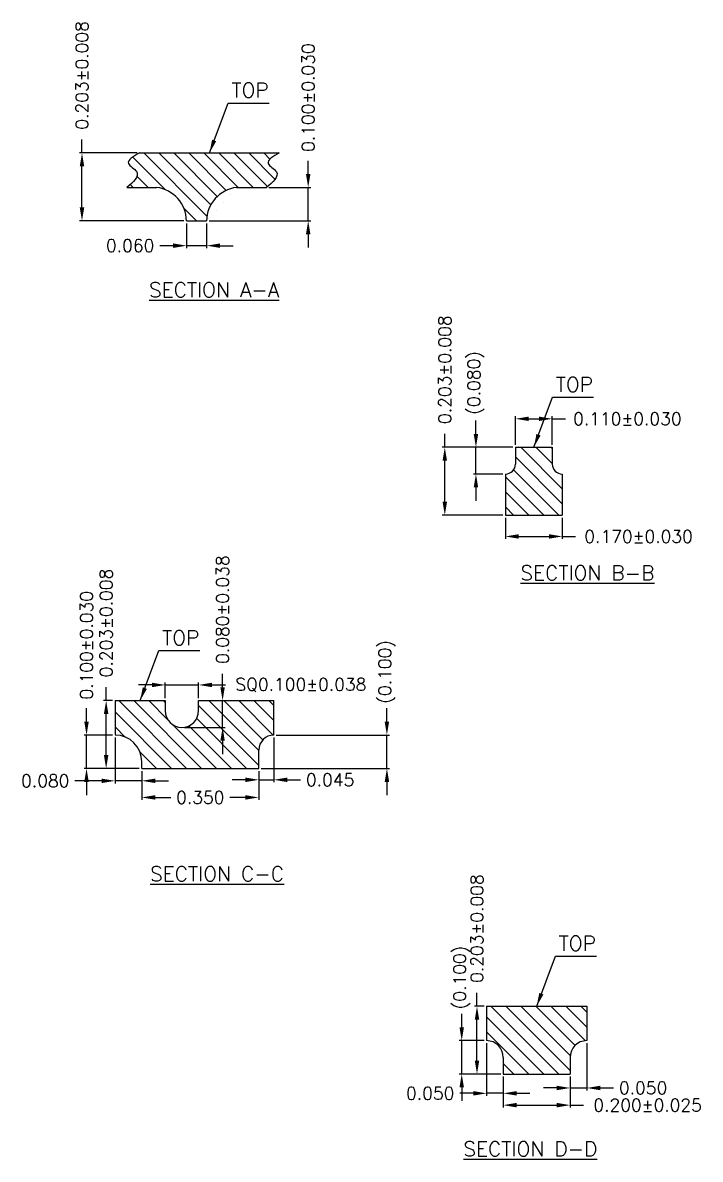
# Model space of a CAD drawing. Header units: millimetres. Extents: x 510.6 to 523.2, y 72.1 to 80.3.
# Drawn here: x 519.15 to 523.2, y 73.52 to 80.31 of the extents above; entities that cross this region are included whole.
import ezdxf

# ---------------------------------------------------------------- set-up
doc = ezdxf.new("R2010")
doc.units = ezdxf.units.MM
doc.header["$LTSCALE"] = 0.5
doc.header["$PDMODE"] = 98
doc.layers.add('1D', color=4, linetype='Continuous')
doc.styles.add('SIMPLEX', font='simplex.shx', dxfattribs={"bigfont": 'AllInOneBig.shx'})
doc.dimstyles.new('Standard4', dxfattribs={"dimtxt": 0.075, "dimasz": 0.08, "dimexe": 0.015, "dimexo": 0.015, "dimgap": 0.027, "dimtad": 1, "dimdec": 3, "dimlfac": 0.8, "dimrnd": 0.0005, "dimzin": 1, "dimtxsty": 'SIMPLEX', "dimcen": 0.1905, "dimclrd": 256, "dimclre": 256, "dimclrt": 256, "dimazin": 3, "dimtp": 0.03, "dimtm": 0.03, "dimtfac": 0.8, "dimtdec": 3, "dimtmove": 0, "dimatfit": 3, "dimfxl": 0.05, "dimlwd": -1, "dimlwe": -1})

# ---------------------------------------------------------------- blocks, each defined once
blk = doc.blocks.new('*D311')
at = {"ltscale": 0.1, "transparency": 16777216}
for p, q in [((520.1276, 79.1131), (520.1276, 78.9648)), ((520.2476, 79.1131), (520.2476, 78.9648)), ((520.0476, 78.9798), (519.9676, 78.9798)), ((520.2476, 78.9798), (520.1276, 78.9798)), ((520.3276, 78.9798), (520.4076, 78.9798))]:
    blk.add_line(p, q, dxfattribs=at)
for points in [[(520.0476, 78.9932), (520.0476, 78.9665), (520.1276, 78.9798)], [(520.3276, 78.9932), (520.3276, 78.9665), (520.2476, 78.9798)]]:
    blk.add_solid(points, dxfattribs=at)
at = {"layer": 'Defpoints', "color": 0, "ltscale": 0.1, "transparency": 16777216}
for p in [(520.1276, 79.1281), (520.2476, 79.1281), (520.1276, 78.9798)]:
    blk.add_point(p, dxfattribs=at)
at = {"ltscale": 0.1, "transparency": 16777216, "insert": (519.7906, 78.9798), "char_height": 0.075, "attachment_point": 5, "style": 'SIMPLEX'}
blk.add_mtext('\\A1;0.060', dxfattribs=at)
blk = doc.blocks.new('*D312')
at = {"ltscale": 0.1, "transparency": 16777216}
for p, q in [((520.8559, 79.4081), (520.8559, 79.4881)), ((520.621, 79.3281), (520.8709, 79.3281)), ((520.8559, 79.1281), (520.8559, 79.3281)), ((520.2626, 79.1281), (520.8709, 79.1281)), ((520.8559, 79.0481), (520.8559, 78.9681))]:
    blk.add_line(p, q, dxfattribs=at)
for points in [[(520.8426, 79.4081), (520.8693, 79.4081), (520.8559, 79.3281)], [(520.8426, 79.0481), (520.8693, 79.0481), (520.8559, 79.1281)]]:
    blk.add_solid(points, dxfattribs=at)
at = {"layer": 'Defpoints', "color": 0, "ltscale": 0.1, "transparency": 16777216}
for p in [(520.606, 79.3281), (520.8559, 79.3281), (520.2476, 79.1281)]:
    blk.add_point(p, dxfattribs=at)
at = {"ltscale": 0.1, "transparency": 16777216, "insert": (520.8559, 79.8651), "char_height": 0.075, "attachment_point": 5, "rotation": 90, "style": 'SIMPLEX'}
blk.add_mtext('\\A1;0.100%%P0.030', dxfattribs=at)
blk = doc.blocks.new('*D313')
at = {"ltscale": 0.1, "transparency": 16777216}
for p, q in [((519.5021, 79.5341), (519.5021, 79.6141)), ((519.832, 79.5341), (519.4871, 79.5341)), ((519.5021, 79.2081), (519.5021, 79.4541)), ((520.1126, 79.1281), (519.4871, 79.1281))]:
    blk.add_line(p, q, dxfattribs=at)
for points in [[(519.4888, 79.4541), (519.5155, 79.4541), (519.5021, 79.5341)], [(519.4888, 79.2081), (519.5155, 79.2081), (519.5021, 79.1281)]]:
    blk.add_solid(points, dxfattribs=at)
at = {"layer": 'Defpoints', "color": 0, "ltscale": 0.1, "transparency": 16777216}
for p in [(519.5021, 79.5341), (519.847, 79.5341), (520.1276, 79.1281)]:
    blk.add_point(p, dxfattribs=at)
at = {"ltscale": 0.1, "transparency": 16777216, "insert": (519.5021, 79.9982), "char_height": 0.075, "attachment_point": 5, "rotation": 90, "style": 'SIMPLEX'}
blk.add_mtext('\\A1;0.203%%P0.008', dxfattribs=at)
blk = doc.blocks.new('*D314')
at = {"linetype": 'ByBlock', "ltscale": 0.1, "transparency": 16777216}
for p, q in [((522.0363, 77.3529), (522.0363, 77.2257)), ((522.3763, 77.3529), (522.3763, 77.2257)), ((522.1163, 77.2407), (522.2963, 77.2407)), ((522.3763, 77.2407), (522.4563, 77.2407))]:
    blk.add_line(p, q, dxfattribs=at)
at = {"ltscale": 0.1, "transparency": 16777216}
for points in [[(522.1163, 77.254), (522.1163, 77.2273), (522.0363, 77.2407)], [(522.2963, 77.254), (522.2963, 77.2273), (522.3763, 77.2407)]]:
    blk.add_solid(points, dxfattribs=at)
at = {"layer": 'Defpoints', "color": 0, "ltscale": 0.1, "transparency": 16777216}
for p in [(522.0363, 77.3679), (522.3763, 77.3679), (522.3763, 77.2407)]:
    blk.add_point(p, dxfattribs=at)
at = {"ltscale": 0.1, "transparency": 16777216, "insert": (522.8333, 77.2407), "char_height": 0.075, "attachment_point": 5, "style": 'SIMPLEX'}
blk.add_mtext('\\A1;0.170%%p0.030', dxfattribs=at)
blk = doc.blocks.new('*D315')
at = {"linetype": 'ByBlock', "ltscale": 0.1, "transparency": 16777216}
for p, q in [((522.0963, 77.7889), (522.0963, 77.9593)), ((522.1763, 77.9443), (522.2363, 77.9443)), ((522.3163, 77.7889), (522.3163, 77.9593)), ((522.3163, 77.9443), (522.3963, 77.9443))]:
    blk.add_line(p, q, dxfattribs=at)
at = {"ltscale": 0.1, "transparency": 16777216}
for points in [[(522.1763, 77.9576), (522.1763, 77.931), (522.0963, 77.9443)], [(522.2363, 77.9576), (522.2363, 77.931), (522.3163, 77.9443)]]:
    blk.add_solid(points, dxfattribs=at)
at = {"layer": 'Defpoints', "color": 0, "ltscale": 0.1, "transparency": 16777216}
for p in [(522.3163, 77.9443), (522.0963, 77.7739), (522.3163, 77.7739)]:
    blk.add_point(p, dxfattribs=at)
at = {"ltscale": 0.1, "transparency": 16777216, "insert": (522.7661, 77.9443), "char_height": 0.075, "attachment_point": 5, "style": 'SIMPLEX'}
blk.add_mtext('\\A1;0.110%%p0.030', dxfattribs=at)
blk = doc.blocks.new('*D316')
at = {"linetype": 'ByBlock', "ltscale": 0.1, "transparency": 16777216}
for p, q in [((521.8599, 77.8539), (521.8599, 77.9339)), ((522.0813, 77.7739), (521.8449, 77.7739)), ((521.8599, 77.6139), (521.8599, 77.7739)), ((522.0213, 77.6139), (521.8449, 77.6139)), ((521.8599, 77.5339), (521.8599, 77.4539))]:
    blk.add_line(p, q, dxfattribs=at)
at = {"ltscale": 0.1, "transparency": 16777216}
for points in [[(521.8466, 77.8539), (521.8733, 77.8539), (521.8599, 77.7739)], [(521.8466, 77.5339), (521.8733, 77.5339), (521.8599, 77.6139)]]:
    blk.add_solid(points, dxfattribs=at)
at = {"layer": 'Defpoints', "color": 0, "ltscale": 0.1, "transparency": 16777216}
for p in [(521.8599, 77.7739), (522.0963, 77.7739), (522.0363, 77.6139)]:
    blk.add_point(p, dxfattribs=at)
at = {"ltscale": 0.1, "transparency": 16777216, "insert": (521.8599, 78.1591), "char_height": 0.075, "attachment_point": 5, "rotation": 90, "style": 'SIMPLEX'}
blk.add_mtext('\\A1;(0.080)', dxfattribs=at)
blk = doc.blocks.new('*D317')
at = {"linetype": 'ByBlock', "ltscale": 0.1, "transparency": 16777216}
for p, q in [((521.6734, 77.7739), (521.6734, 77.8539)), ((522.0813, 77.7739), (521.6584, 77.7739)), ((521.6734, 77.4479), (521.6734, 77.6939)), ((522.0213, 77.3679), (521.6584, 77.3679))]:
    blk.add_line(p, q, dxfattribs=at)
at = {"ltscale": 0.1, "transparency": 16777216}
for points in [[(521.66, 77.6939), (521.6867, 77.6939), (521.6734, 77.7739)], [(521.66, 77.4479), (521.6867, 77.4479), (521.6734, 77.3679)]]:
    blk.add_solid(points, dxfattribs=at)
at = {"layer": 'Defpoints', "color": 0, "ltscale": 0.1, "transparency": 16777216}
for p in [(521.6734, 77.7739), (522.0963, 77.7739), (522.0363, 77.3679)]:
    blk.add_point(p, dxfattribs=at)
at = {"ltscale": 0.1, "transparency": 16777216, "insert": (521.6734, 78.2381), "char_height": 0.075, "attachment_point": 5, "rotation": 90, "style": 'SIMPLEX'}
blk.add_mtext('\\A1;0.203%%p0.008', dxfattribs=at)
blk = doc.blocks.new('*D318')
at = {"linetype": 'ByBlock', "ltscale": 0.1, "transparency": 16777216}
for p, q in [((522.0233, 74.0099), (522.0233, 73.8242)), ((522.4233, 74.0099), (522.4233, 73.8242)), ((522.1033, 73.8392), (522.3433, 73.8392)), ((522.4233, 73.8392), (522.5033, 73.8392))]:
    blk.add_line(p, q, dxfattribs=at)
at = {"ltscale": 0.1, "transparency": 16777216}
for points in [[(522.1033, 73.8526), (522.1033, 73.8259), (522.0233, 73.8392)], [(522.3433, 73.8526), (522.3433, 73.8259), (522.4233, 73.8392)]]:
    blk.add_solid(points, dxfattribs=at)
at = {"layer": 'Defpoints', "color": 0, "ltscale": 0.1, "transparency": 16777216}
for p in [(522.0233, 74.0249), (522.4233, 74.0249), (522.4233, 73.8392)]:
    blk.add_point(p, dxfattribs=at)
at = {"ltscale": 0.1, "transparency": 16777216, "insert": (522.8874, 73.8392), "char_height": 0.075, "attachment_point": 5, "style": 'SIMPLEX'}
blk.add_mtext('\\A1;0.200%%P0.025', dxfattribs=at)
blk = doc.blocks.new('*D319')
at = {"linetype": 'ByBlock', "ltscale": 0.1, "transparency": 16777216}
for p, q in [((521.7747, 74.3049), (521.7747, 74.3849)), ((521.9083, 74.2249), (521.7597, 74.2249)), ((521.7747, 74.0249), (521.7747, 74.2249)), ((522.0083, 74.0249), (521.7597, 74.0249)), ((521.7747, 73.9449), (521.7747, 73.8649))]:
    blk.add_line(p, q, dxfattribs=at)
at = {"ltscale": 0.1, "transparency": 16777216}
for points in [[(521.7614, 74.3049), (521.788, 74.3049), (521.7747, 74.2249)], [(521.7614, 73.9449), (521.788, 73.9449), (521.7747, 74.0249)]]:
    blk.add_solid(points, dxfattribs=at)
at = {"layer": 'Defpoints', "color": 0, "ltscale": 0.1, "transparency": 16777216}
for p in [(521.7747, 74.2249), (521.9233, 74.2249), (522.0233, 74.0249)]:
    blk.add_point(p, dxfattribs=at)
at = {"ltscale": 0.1, "transparency": 16777216, "insert": (521.7747, 74.603), "char_height": 0.075, "attachment_point": 5, "rotation": 90, "style": 'SIMPLEX'}
blk.add_mtext('\\A1;(0.100)', dxfattribs=at)
blk = doc.blocks.new('*D320')
at = {"linetype": 'ByBlock', "ltscale": 0.1, "transparency": 16777216}
for p, q in [((521.8661, 74.4309), (521.8661, 74.5109)), ((521.9083, 74.4309), (521.8511, 74.4309)), ((521.8661, 74.1049), (521.8661, 74.3509)), ((522.0083, 74.0249), (521.8511, 74.0249))]:
    blk.add_line(p, q, dxfattribs=at)
at = {"ltscale": 0.1, "transparency": 16777216}
for points in [[(521.8528, 74.3509), (521.8795, 74.3509), (521.8661, 74.4309)], [(521.8528, 74.1049), (521.8795, 74.1049), (521.8661, 74.0249)]]:
    blk.add_solid(points, dxfattribs=at)
at = {"layer": 'Defpoints', "color": 0, "ltscale": 0.1, "transparency": 16777216}
for p in [(521.8661, 74.4309), (521.9233, 74.4309), (522.0233, 74.0249)]:
    blk.add_point(p, dxfattribs=at)
at = {"ltscale": 0.1, "transparency": 16777216, "insert": (521.8661, 74.8951), "char_height": 0.075, "attachment_point": 5, "rotation": 90, "style": 'SIMPLEX'}
blk.add_mtext('\\A1;0.203%%P0.008', dxfattribs=at)
blk = doc.blocks.new('*D321')
at = {"linetype": 'ByBlock', "ltscale": 0.1, "transparency": 16777216}
for p, q in [((521.9233, 74.2099), (521.9233, 73.8949)), ((522.0233, 74.0099), (522.0233, 73.8949)), ((521.8433, 73.9099), (521.7633, 73.9099)), ((522.0233, 73.9099), (521.9233, 73.9099)), ((522.1033, 73.9099), (522.1833, 73.9099))]:
    blk.add_line(p, q, dxfattribs=at)
at = {"ltscale": 0.1, "transparency": 16777216}
for points in [[(521.8433, 73.9232), (521.8433, 73.8965), (521.9233, 73.9099)], [(522.1033, 73.9232), (522.1033, 73.8965), (522.0233, 73.9099)]]:
    blk.add_solid(points, dxfattribs=at)
at = {"layer": 'Defpoints', "color": 0, "ltscale": 0.1, "transparency": 16777216}
for p in [(521.9233, 74.2249), (522.0233, 74.0249), (521.9233, 73.9099)]:
    blk.add_point(p, dxfattribs=at)
at = {"ltscale": 0.1, "transparency": 16777216, "insert": (521.5863, 73.9099), "char_height": 0.075, "attachment_point": 5, "style": 'SIMPLEX'}
blk.add_mtext('\\A1;0.050', dxfattribs=at)
blk = doc.blocks.new('*D322')
at = {"linetype": 'ByBlock', "ltscale": 0.1, "transparency": 16777216}
for p, q in [((522.5233, 74.2099), (522.5233, 73.9269)), ((522.4233, 74.0099), (522.4233, 73.9269)), ((522.3433, 73.9419), (522.2633, 73.9419)), ((522.4233, 73.9419), (522.5233, 73.9419)), ((522.6033, 73.9419), (522.6833, 73.9419))]:
    blk.add_line(p, q, dxfattribs=at)
at = {"ltscale": 0.1, "transparency": 16777216}
for points in [[(522.3433, 73.9553), (522.3433, 73.9286), (522.4233, 73.9419)], [(522.6033, 73.9553), (522.6033, 73.9286), (522.5233, 73.9419)]]:
    blk.add_solid(points, dxfattribs=at)
at = {"layer": 'Defpoints', "color": 0, "ltscale": 0.1, "transparency": 16777216}
for p in [(522.5233, 74.2249), (522.4233, 74.0249), (522.5233, 73.9419)]:
    blk.add_point(p, dxfattribs=at)
at = {"ltscale": 0.1, "transparency": 16777216, "insert": (522.8603, 73.9419), "char_height": 0.075, "attachment_point": 5, "style": 'SIMPLEX'}
blk.add_mtext('\\A1;0.050', dxfattribs=at)
blk = doc.blocks.new('*D323')
at = {"linetype": 'ByBlock', "ltscale": 0.1, "transparency": 16777216}
for p, q in [((519.8602, 75.8377), (519.8602, 75.6646)), ((520.5602, 75.8377), (520.5602, 75.6646)), ((519.9402, 75.6796), (520.0332, 75.6796)), ((520.4802, 75.6796), (520.3872, 75.6796))]:
    blk.add_line(p, q, dxfattribs=at)
at = {"ltscale": 0.1, "transparency": 16777216}
for points in [[(519.9402, 75.693), (519.9402, 75.6663), (519.8602, 75.6796)], [(520.4802, 75.693), (520.4802, 75.6663), (520.5602, 75.6796)]]:
    blk.add_solid(points, dxfattribs=at)
at = {"layer": 'Defpoints', "color": 0, "ltscale": 0.1, "transparency": 16777216}
for p in [(519.8602, 75.8527), (520.5602, 75.8527), (520.5602, 75.6796)]:
    blk.add_point(p, dxfattribs=at)
at = {"ltscale": 0.1, "transparency": 16777216, "insert": (520.2102, 75.6796), "char_height": 0.075, "attachment_point": 5, "style": 'SIMPLEX'}
blk.add_mtext('\\A1;0.350', dxfattribs=at)
blk = doc.blocks.new('*D324')
at = {"linetype": 'ByBlock', "ltscale": 0.1, "transparency": 16777216}
for p, q in [((519.7002, 76.0377), (519.7002, 75.764)), ((519.8602, 75.8377), (519.8602, 75.764)), ((519.6202, 75.779), (519.4594, 75.779)), ((519.8602, 75.779), (519.7002, 75.779)), ((519.9402, 75.779), (520.0202, 75.779))]:
    blk.add_line(p, q, dxfattribs=at)
at = {"ltscale": 0.1, "transparency": 16777216}
for points in [[(519.6202, 75.7923), (519.6202, 75.7657), (519.7002, 75.779)], [(519.9402, 75.7923), (519.9402, 75.7657), (519.8602, 75.779)]]:
    blk.add_solid(points, dxfattribs=at)
at = {"layer": 'Defpoints', "color": 0, "ltscale": 0.1, "transparency": 16777216}
for p in [(519.7002, 76.0527), (519.8602, 75.8527), (519.7002, 75.779)]:
    blk.add_point(p, dxfattribs=at)
at = {"ltscale": 0.1, "transparency": 16777216, "insert": (519.2824, 75.779), "char_height": 0.075, "attachment_point": 5, "style": 'SIMPLEX'}
blk.add_mtext('\\A1;0.080', dxfattribs=at)
blk = doc.blocks.new('*D325')
at = {"linetype": 'ByBlock', "ltscale": 0.1, "transparency": 16777216}
for p, q in [((519.9202, 76.3525), (519.8402, 76.3525)), ((520.0002, 76.2737), (520.0002, 76.3675)), ((520.0002, 76.3525), (520.2002, 76.3525)), ((520.2002, 76.2737), (520.2002, 76.3675)), ((520.2802, 76.3525), (520.3602, 76.3525))]:
    blk.add_line(p, q, dxfattribs=at)
at = {"ltscale": 0.1, "transparency": 16777216}
for points in [[(519.9202, 76.3658), (519.9202, 76.3392), (520.0002, 76.3525)], [(520.2802, 76.3658), (520.2802, 76.3392), (520.2002, 76.3525)]]:
    blk.add_solid(points, dxfattribs=at)
at = {"layer": 'Defpoints', "color": 0, "ltscale": 0.1, "transparency": 16777216}
for p in [(520.2002, 76.3525), (520.0002, 76.2587), (520.2002, 76.2587)]:
    blk.add_point(p, dxfattribs=at)
at = {"ltscale": 0.1, "transparency": 16777216, "insert": (520.8122, 76.3525), "char_height": 0.075, "attachment_point": 5, "style": 'SIMPLEX'}
blk.add_mtext('\\A1;SQ0.100%%P0.038', dxfattribs=at)
blk = doc.blocks.new('*D326')
at = {"linetype": 'ByBlock', "ltscale": 0.1, "transparency": 16777216}
for p, q in [((519.5293, 76.1327), (519.5293, 76.2127)), ((519.6852, 76.0527), (519.5143, 76.0527)), ((519.5293, 75.8527), (519.5293, 76.0527)), ((519.8452, 75.8527), (519.5143, 75.8527)), ((519.5293, 75.7727), (519.5293, 75.6927))]:
    blk.add_line(p, q, dxfattribs=at)
at = {"ltscale": 0.1, "transparency": 16777216}
for points in [[(519.516, 76.1327), (519.5426, 76.1327), (519.5293, 76.0527)], [(519.516, 75.7727), (519.5426, 75.7727), (519.5293, 75.8527)]]:
    blk.add_solid(points, dxfattribs=at)
at = {"layer": 'Defpoints', "color": 0, "ltscale": 0.1, "transparency": 16777216}
for p in [(519.5293, 76.0527), (519.7002, 76.0527), (519.8602, 75.8527)]:
    blk.add_point(p, dxfattribs=at)
at = {"ltscale": 0.1, "transparency": 16777216, "insert": (519.5293, 76.5897), "char_height": 0.075, "attachment_point": 5, "rotation": 90, "style": 'SIMPLEX'}
blk.add_mtext('\\A1;0.100%%P0.030', dxfattribs=at)
blk = doc.blocks.new('*D327')
at = {"linetype": 'ByBlock', "ltscale": 0.1, "transparency": 16777216}
for p, q in [((519.6466, 76.2587), (519.6466, 76.3387)), ((519.6852, 76.2587), (519.6316, 76.2587)), ((519.6466, 75.9327), (519.6466, 76.1787)), ((519.8452, 75.8527), (519.6316, 75.8527))]:
    blk.add_line(p, q, dxfattribs=at)
at = {"ltscale": 0.1, "transparency": 16777216}
for points in [[(519.6333, 76.1787), (519.66, 76.1787), (519.6466, 76.2587)], [(519.6333, 75.9327), (519.66, 75.9327), (519.6466, 75.8527)]]:
    blk.add_solid(points, dxfattribs=at)
at = {"layer": 'Defpoints', "color": 0, "ltscale": 0.1, "transparency": 16777216}
for p in [(519.6466, 76.2587), (519.7002, 76.2587), (519.8602, 75.8527)]:
    blk.add_point(p, dxfattribs=at)
at = {"ltscale": 0.1, "transparency": 16777216, "insert": (519.6466, 76.7229), "char_height": 0.075, "attachment_point": 5, "rotation": 90, "style": 'SIMPLEX'}
blk.add_mtext('\\A1;0.203%%P0.008', dxfattribs=at)
blk = doc.blocks.new('*D328')
at = {"linetype": 'ByBlock', "ltscale": 0.1, "transparency": 16777216}
for p, q in [((520.3436, 76.3387), (520.3436, 76.4187)), ((520.2152, 76.2587), (520.3586, 76.2587)), ((520.3436, 76.0987), (520.3436, 76.2587)), ((520.1152, 76.0987), (520.3586, 76.0987)), ((520.3436, 76.0187), (520.3436, 75.9387))]:
    blk.add_line(p, q, dxfattribs=at)
at = {"ltscale": 0.1, "transparency": 16777216}
for points in [[(520.3303, 76.3387), (520.3569, 76.3387), (520.3436, 76.2587)], [(520.3303, 76.0187), (520.3569, 76.0187), (520.3436, 76.0987)]]:
    blk.add_solid(points, dxfattribs=at)
at = {"layer": 'Defpoints', "color": 0, "ltscale": 0.1, "transparency": 16777216}
for p in [(520.2002, 76.2587), (520.3436, 76.2587), (520.1002, 76.0987)]:
    blk.add_point(p, dxfattribs=at)
at = {"ltscale": 0.1, "transparency": 16777216, "insert": (520.3436, 76.8029), "char_height": 0.075, "attachment_point": 5, "rotation": 90, "style": 'SIMPLEX'}
blk.add_mtext('\\A1;0.080%%P0.038', dxfattribs=at)
blk = doc.blocks.new('*D329')
at = {"linetype": 'ByBlock', "ltscale": 0.1, "transparency": 16777216}
for p, q in [((520.6502, 76.0377), (520.6502, 75.7701)), ((520.5602, 75.8377), (520.5602, 75.7701)), ((520.4802, 75.7851), (520.4002, 75.7851)), ((520.5602, 75.7851), (520.6502, 75.7851)), ((520.7302, 75.7851), (520.8102, 75.7851))]:
    blk.add_line(p, q, dxfattribs=at)
at = {"ltscale": 0.1, "transparency": 16777216}
for points in [[(520.4802, 75.7985), (520.4802, 75.7718), (520.5602, 75.7851)], [(520.7302, 75.7985), (520.7302, 75.7718), (520.6502, 75.7851)]]:
    blk.add_solid(points, dxfattribs=at)
at = {"layer": 'Defpoints', "color": 0, "ltscale": 0.1, "transparency": 16777216}
for p in [(520.6502, 76.0527), (520.5602, 75.8527), (520.6502, 75.7851)]:
    blk.add_point(p, dxfattribs=at)
at = {"ltscale": 0.1, "transparency": 16777216, "insert": (520.9872, 75.7851), "char_height": 0.075, "attachment_point": 5, "style": 'SIMPLEX'}
blk.add_mtext('\\A1;0.045', dxfattribs=at)
blk = doc.blocks.new('*D330')
at = {"linetype": 'ByBlock', "ltscale": 0.1, "transparency": 16777216}
for p, q in [((521.3269, 76.1327), (521.3269, 76.2127)), ((520.6652, 76.0527), (521.3419, 76.0527)), ((521.3269, 75.8527), (521.3269, 76.0527)), ((520.5752, 75.8527), (521.3419, 75.8527)), ((521.3269, 75.7727), (521.3269, 75.6927))]:
    blk.add_line(p, q, dxfattribs=at)
at = {"ltscale": 0.1, "transparency": 16777216}
for points in [[(521.3136, 76.1327), (521.3403, 76.1327), (521.3269, 76.0527)], [(521.3136, 75.7727), (521.3403, 75.7727), (521.3269, 75.8527)]]:
    blk.add_solid(points, dxfattribs=at)
at = {"layer": 'Defpoints', "color": 0, "ltscale": 0.1, "transparency": 16777216}
for p in [(520.6502, 76.0527), (521.3269, 76.0527), (520.5602, 75.8527)]:
    blk.add_point(p, dxfattribs=at)
at = {"ltscale": 0.1, "transparency": 16777216, "insert": (521.3269, 76.4308), "char_height": 0.075, "attachment_point": 5, "rotation": 90, "style": 'SIMPLEX'}
blk.add_mtext('\\A1;(0.100)', dxfattribs=at)

msp = doc.modelspace()

# ---------------------------------------------------------------- hatches: boundary and pattern name
at = {"ltscale": 0.1}
h = msp.add_hatch(dxfattribs=at)
h.set_pattern_fill('ANSI31', color=256, scale=0.02, angle=90)
h.set_pattern_definition([(135, (514.972353, 76.44097), (-0.0449013, -0.0449013), [])])
edge = h.paths.add_edge_path()
edge.add_spline(control_points=[(519.847, 79.5341), (519.8099, 79.5135), (519.7439, 79.477), (519.8703, 79.4138), (519.808, 79.3606), (519.77, 79.3281)], knot_values=[0, 0, 0, 0, 0.091153, 0.16173, 0.27241, 0.27241, 0.27241, 0.27241], degree=3, periodic=0)
edge.add_line((519.77, 79.3281), (519.9484, 79.3281))
edge.add_arc((519.923, 79.1251), 0.2046, 0.83701, 82.85993, ccw=False)
edge.add_line((520.1276, 79.1281), (520.2476, 79.1281))
edge.add_arc((520.4521, 79.1251), 0.2046, 97.14007, 179.16299, ccw=False)
edge.add_line((520.4267, 79.3281), (520.606, 79.3281))
edge.add_spline(control_points=[(520.606, 79.3281), (520.644, 79.3606), (520.7063, 79.4138), (520.5799, 79.477), (520.6459, 79.5135), (520.6831, 79.5341)], knot_values=[0, 0, 0, 0, 0.110679, 0.181256, 0.27241, 0.27241, 0.27241, 0.27241], degree=3, periodic=0)
edge.add_line((520.6831, 79.5341), (519.847, 79.5341))
h = msp.add_hatch(dxfattribs=at)
h.set_pattern_fill('ANSI31', color=256, scale=0.02, angle=90)
h.set_pattern_definition([(135, (517.06741, 76.548823), (-0.0449013, -0.0449013), [])])
h.paths.add_polyline_path([(522.3163, 77.6739), (522.3163, 77.7739), (522.0963, 77.7739), (522.0963, 77.6739, -0.414214), (522.0363, 77.6139), (522.0363, 77.3679), (522.3763, 77.3679), (522.3763, 77.6139, -0.414214)])
h = msp.add_hatch(dxfattribs=at)
h.set_pattern_fill('ANSI31', color=256, scale=0.02, angle=90)
h.set_pattern_definition([(135, (515.18069, 75.59171), (-0.0449013, -0.0449013), [])])
h.paths.add_polyline_path([(520.5602, 75.8527), (520.5602, 75.9627, -0.414214), (520.6502, 76.0527), (520.6502, 76.2587), (520.2002, 76.2587), (520.2002, 76.1987, -0.414214), (520.1002, 76.0987, -0.414214), (520.0002, 76.1987), (520.0002, 76.2587), (519.7002, 76.2587), (519.7002, 76.0527, -0.414214), (519.8602, 75.8927), (519.8602, 75.8527)])
h = msp.add_hatch(dxfattribs=at)
h.set_pattern_fill('ANSI31', color=256, scale=0.02, angle=90)
h.set_pattern_definition([(135, (516.87716, 76.270296), (-0.0449013, -0.0449013), [])])
h.paths.add_polyline_path([(522.5233, 74.4309), (521.9233, 74.4309), (521.9233, 74.2249, -0.414214), (522.0233, 74.1249), (522.0233, 74.0249), (522.4233, 74.0249), (522.4233, 74.1249, -0.414214), (522.5233, 74.2249)])

# ---------------------------------------------------------------- linework, layer by layer
for p, q in [((519.847, 79.5341), (520.6831, 79.5341)), ((519.77, 79.3281), (519.9484, 79.3281)), ((520.4267, 79.3281), (520.606, 79.3281)), ((520.1276, 79.1281), (520.2476, 79.1281))]:
    msp.add_line(p, q)
for p, q in [((522.0963, 77.7739), (522.3163, 77.7739)), ((522.0963, 77.7739), (522.0963, 77.6739)), ((522.3163, 77.7739), (522.3163, 77.6739)), ((522.0363, 77.6139), (522.0363, 77.6139)), ((522.0363, 77.6139), (522.0363, 77.3679)), ((522.3763, 77.6139), (522.3763, 77.6139)), ((522.3763, 77.6139), (522.3763, 77.3679)), ((522.0363, 77.3679), (522.3763, 77.3679)), ((519.7002, 76.2587), (520.0002, 76.2587)), ((519.7002, 76.2587), (519.7002, 76.0557)), ((520.0002, 76.2587), (520.0002, 76.1987)), ((520.2002, 76.2587), (520.6502, 76.2587)), ((520.2002, 76.1987), (520.2002, 76.2587)), ((520.6502, 76.0527), (520.6502, 76.2587)), ((520.1002, 76.0987), (520.1002, 76.0987)), ((520.5602, 75.8527), (520.5602, 75.9627)), ((519.8602, 75.8527), (519.8602, 75.8927)), ((519.8602, 75.8527), (520.5602, 75.8527)), ((521.9233, 74.4309), (522.5233, 74.4309)), ((521.9233, 74.4309), (521.9233, 74.2249)), ((522.5233, 74.4309), (522.5233, 74.2249)), ((522.0233, 74.1249), (522.0233, 74.0249)), ((522.4233, 74.1249), (522.4233, 74.0249)), ((522.0233, 74.0249), (522.4233, 74.0249))]:
    msp.add_line(p, q, dxfattribs=at)
for centre, start, end in [((519.923, 79.1251), 0.83701, 82.85993), ((520.4521, 79.1251), 97.14007, 179.16299)]:
    msp.add_arc(centre, 0.2046, start, end)
for centre, radius, start, end in [((522.0363, 77.6739), 0.06, 270, 0), ((522.3763, 77.6739), 0.06, 180, 270), ((520.1002, 76.1987), 0.1, 180, 270), ((520.1002, 76.1987), 0.1, 270, 0), ((519.7002, 75.8927), 0.16, 0, 90), ((520.6502, 75.9627), 0.09, 90, 180), ((521.9233, 74.1249), 0.1, 0, 90), ((522.5233, 74.1249), 0.1, 90, 180)]:
    msp.add_arc(centre, radius, start, end, dxfattribs=at)
for points in [[(519.847, 79.5341), (519.8099, 79.5135), (519.7439, 79.477), (519.8703, 79.4138), (519.808, 79.3606), (519.77, 79.3281)], [(520.6831, 79.5341), (520.6459, 79.5135), (520.5799, 79.477), (520.7063, 79.4138), (520.644, 79.3606), (520.606, 79.3281)]]:
    msp.add_open_spline(points, degree=3, knots=[0, 0, 0, 0, 0.0911535, 0.1617301, 0.2724095, 0.2724095, 0.2724095, 0.2724095])

# ---------------------------------------------------------------- texts
at = {"layer": '1D', "linetype": 'ByBlock', "char_height": 0.08823, "attachment_point": 5, "style": 'SIMPLEX'}
for s, insert in [('TOP', (520.508, 79.91)), ('{\\LSECTION A-A}', (520.2928, 78.7156)), ('TOP', (522.4492, 78.1498)), ('{\\LSECTION B-B}', (522.5271, 77.0223)), ('TOP', (520.0932, 76.6346)), ('{\\LSECTION C-C}', (520.3106, 75.2225)), ('TOP', (522.4663, 74.8068)), ('{\\LSECTION D-D}', (522.1855, 73.5773))]:
    msp.add_mtext(s, dxfattribs=dict(at, insert=insert))

# ---------------------------------------------------------------- dimensions: what is measured, and where the dimension line sits
at = {"ltscale": 0.1}
for base, p1, p2, text, picture, middle in [((519.5021, 79.5341), (520.1276, 79.1281), (519.847, 79.5341), '0.203%%P0.008', '*D313', (519.5021, 79.9982)), ((520.8559, 79.3281), (520.2476, 79.1281), (520.606, 79.3281), '0.100%%P0.030', '*D312', (520.8559, 79.8651))]:
    dim = msp.add_linear_dim(base=base, p1=p1, p2=p2, angle=90, text=text, dimstyle='Standard4', dxfattribs=at)
    dim.commit()
    dim.dimension.update_dxf_attribs({"geometry": picture, "text_midpoint": middle})
dim = msp.add_linear_dim(base=(520.1276, 78.9798), p1=(520.2476, 79.1281), p2=(520.1276, 79.1281), text='0.060', dimstyle='Standard4', dxfattribs=at)
dim.commit()
dim.dimension.update_dxf_attribs({"geometry": '*D311', "text_midpoint": (519.7906, 78.9798)})
for base, p1, p2, text, picture, middle in [((521.6734, 77.7739), (522.0363, 77.3679), (522.0963, 77.7739), '0.203%%p0.008', '*D317', (521.6734, 78.2381)), ((521.8599, 77.7739), (522.0363, 77.6139), (522.0963, 77.7739), '(0.080)', '*D316', (521.8599, 78.1591)), ((520.3436, 76.2587), (520.1002, 76.0987), (520.2002, 76.2587), '0.080%%P0.038', '*D328', (520.3436, 76.8029)), ((519.6466, 76.2587), (519.8602, 75.8527), (519.7002, 76.2587), '0.203%%P0.008', '*D327', (519.6466, 76.7229)), ((519.5293, 76.0527), (519.8602, 75.8527), (519.7002, 76.0527), '0.100%%P0.030', '*D326', (519.5293, 76.5897)), ((521.3269, 76.0527), (520.5602, 75.8527), (520.6502, 76.0527), '(0.100)', '*D330', (521.3269, 76.4308)), ((521.8661, 74.4309), (522.0233, 74.0249), (521.9233, 74.4309), '0.203%%P0.008', '*D320', (521.8661, 74.8951)), ((521.7747, 74.2249), (522.0233, 74.0249), (521.9233, 74.2249), '(0.100)', '*D319', (521.7747, 74.603))]:
    dim = msp.add_linear_dim(base=base, p1=p1, p2=p2, angle=90, text=text, dimstyle='Standard4', override={"dimarcsym": 1}, dxfattribs=at)
    dim.commit()
    dim.dimension.update_dxf_attribs({"geometry": picture, "text_midpoint": middle})
for base, p1, p2, text, picture, middle in [((522.3163, 77.9443), (522.0963, 77.7739), (522.3163, 77.7739), '0.110%%p0.030', '*D315', (522.7661, 77.9443)), ((522.3763, 77.2407), (522.0363, 77.3679), (522.3763, 77.3679), '0.170%%p0.030', '*D314', (522.8333, 77.2407)), ((520.2002, 76.3525), (520.0002, 76.2587), (520.2002, 76.2587), 'SQ0.100%%P0.038', '*D325', (520.8122, 76.3525)), ((520.6502, 75.7851), (520.5602, 75.8527), (520.6502, 76.0527), '0.045', '*D329', (520.9872, 75.7851)), ((520.5602, 75.6796), (519.8602, 75.8527), (520.5602, 75.8527), '0.350', '*D323', (520.2102, 75.6796)), ((521.9233, 73.9099), (522.0233, 74.0249), (521.9233, 74.2249), '0.050', '*D321', (521.5863, 73.9099)), ((522.5233, 73.9419), (522.4233, 74.0249), (522.5233, 74.2249), '0.050', '*D322', (522.8603, 73.9419)), ((522.4233, 73.8392), (522.0233, 74.0249), (522.4233, 74.0249), '0.200%%P0.025', '*D318', (522.8874, 73.8392))]:
    dim = msp.add_linear_dim(base=base, p1=p1, p2=p2, text=text, dimstyle='Standard4', override={"dimarcsym": 1}, dxfattribs=at)
    dim.commit()
    dim.dimension.update_dxf_attribs({"geometry": picture, "text_midpoint": middle})
dim = msp.add_linear_dim(base=(519.7002, 75.779), p1=(519.8602, 75.8527), p2=(519.7002, 76.0527), text='0.080', dimstyle='Standard4', override={"dimarcsym": 1}, dxfattribs=at)
dim.commit()
dim.dimension.update_dxf_attribs({"geometry": '*D324', "text_midpoint": (519.2824, 75.779), "dimtype": 160})

# ---------------------------------------------------------------- leaders
at = {"layer": '1D', "linetype": 'ByBlock'}
for points in [[(520.2651, 79.5341), (520.377, 79.833), (520.6222, 79.833)], [(522.2063, 77.7739), (522.3182, 78.0728), (522.5634, 78.0728)], [(519.8502, 76.2587), (519.9621, 76.5576), (520.2074, 76.5576)], [(522.2233, 74.4309), (522.3352, 74.7298), (522.5804, 74.7298)]]:
    msp.add_leader(points, dimstyle='Standard4', dxfattribs=at)

doc.saveas('drawing.dxf')
